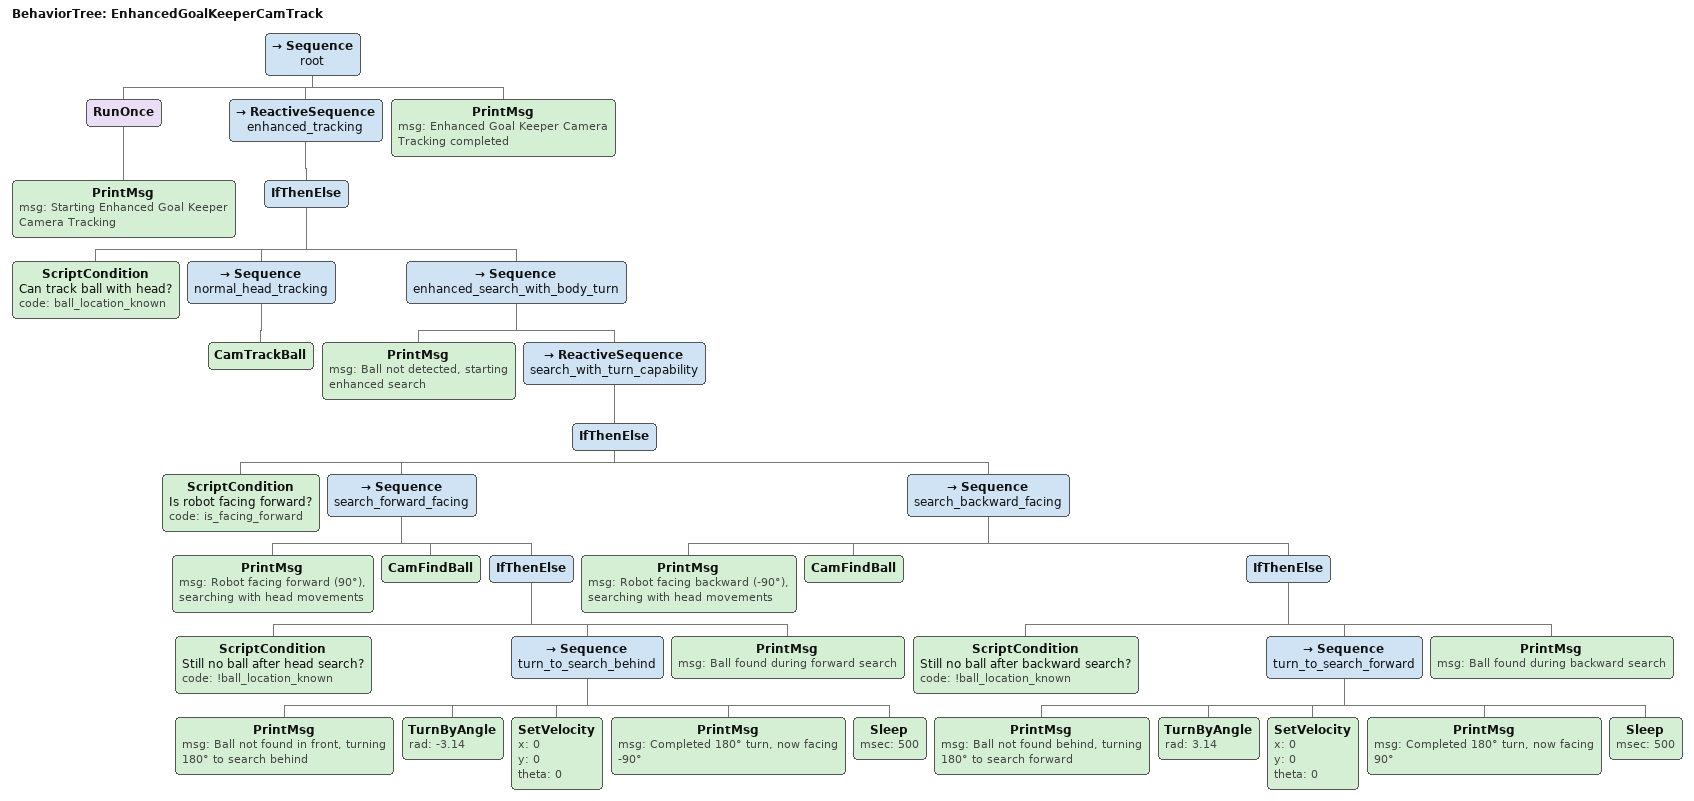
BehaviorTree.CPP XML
<root BTCPP_format="4" >
   <BehaviorTree ID="EnhancedGoalKeeperCamTrack">
      <Sequence name="root">
         <RunOnce>
            <PrintMsg msg="Starting Enhanced Goal Keeper Camera Tracking" />
         </RunOnce>

         <ReactiveSequence name="enhanced_tracking">
            <!-- Try normal head tracking first -->
            <IfThenElse>
               <ScriptCondition name="Can track ball with head?" code="ball_location_known" />
               <Sequence name="normal_head_tracking">
                  <CamTrackBall />
               </Sequence>
               <Sequence name="enhanced_search_with_body_turn">
                  <PrintMsg msg="Ball not detected, starting enhanced search" />

                  <!-- Enhanced ball search with body turning capability -->
                  <ReactiveSequence name="search_with_turn_capability">
                     <!-- Phase 1: Try normal head search first -->
                                                                <IfThenElse>
                        <ScriptCondition name="Is robot facing forward?" code="is_facing_forward" />
                        <Sequence name="search_forward_facing">
                           <PrintMsg msg="Robot facing forward (90°), searching with head movements" />
                           <CamFindBall />

                           <!-- If still no ball after head search, consider ball might be behind -->
                           <IfThenElse>
                              <ScriptCondition name="Still no ball after head search?" code="!ball_location_known" />
                              <Sequence name="turn_to_search_behind">
                                 <PrintMsg msg="Ball not found in front, turning 180° to search behind" />
                                 <TurnByAngle rad="-3.14" />
                                 <SetVelocity x="0" y="0" theta="0" />
                                 <PrintMsg msg="Completed 180° turn, now facing -90°" />
                                 <Sleep msec="500" />
                              </Sequence>
                              <PrintMsg msg="Ball found during forward search" />
                           </IfThenElse>
                        </Sequence>
                        <Sequence name="search_backward_facing">
                           <PrintMsg msg="Robot facing backward (-90°), searching with head movements" />
                           <CamFindBall />

                           <!-- If still no ball after head search, turn back to forward -->
                           <IfThenElse>
                              <ScriptCondition name="Still no ball after backward search?" code="!ball_location_known" />
                              <Sequence name="turn_to_search_forward">
                                 <PrintMsg msg="Ball not found behind, turning 180° to search forward" />
                                 <TurnByAngle rad="3.14" />
                                 <SetVelocity x="0" y="0" theta="0" />
                                 <PrintMsg msg="Completed 180° turn, now facing 90°" />
                                 <Sleep msec="500" />
                              </Sequence>
                              <PrintMsg msg="Ball found during backward search" />
                           </IfThenElse>
                        </Sequence>
                     </IfThenElse>
                  </ReactiveSequence>
               </Sequence>
            </IfThenElse>
         </ReactiveSequence>

         <PrintMsg msg="Enhanced Goal Keeper Camera Tracking completed" />
      </Sequence>
   </BehaviorTree>
</root>
